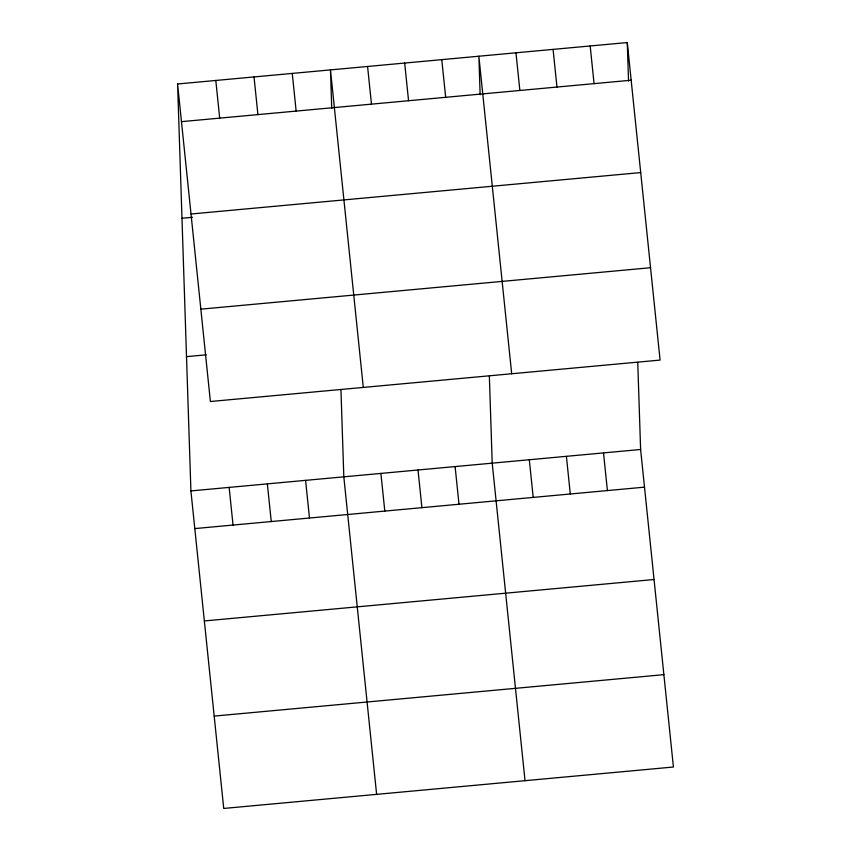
<?xml version="1.0" encoding="UTF-8"?>
<svg xmlns="http://www.w3.org/2000/svg" width="851" height="851" viewBox="0 0 851 851"><rect width="100%" height="100%" fill="white"/><g stroke="black" fill="none" stroke-linecap="round" stroke-linejoin="round"><path stroke-width="1.28" d="M177.582 83.983L627.272 42.55L660.089 360.079L210.388 401.512L177.582 83.983L190.911 490.921L223.728 808.45L673.418 767.017L640.612 449.488L637.75 362.452M181.476 121.65L631.165 80.217M191.018 214.005L640.707 172.572M181.976 218.271L192.528 217.303M200.847 309.158L650.536 267.725M186.518 356.633L206.282 354.814M190.911 490.921L640.612 449.488M194.805 528.588L644.494 487.155M204.346 620.943L654.047 579.51M214.186 716.095L663.876 674.662M590.168 45.965L594.062 83.632M603.508 452.902L607.401 490.57M553.076 49.39L556.969 87.047M566.404 456.327L570.298 493.995M515.972 52.805L519.865 90.472M529.311 459.742L533.205 497.41M511.685 373.749L478.868 56.219L480.134 94.769M525.024 780.686L492.208 463.167L489.357 376.121M441.775 59.644L445.669 97.312M455.104 466.582L458.997 504.249M404.672 63.059L408.565 100.726M418.011 469.997L421.905 507.664M367.579 66.474L371.472 104.141M380.908 473.422L384.801 511.079M363.292 387.418L330.475 69.899L331.741 108.439M376.621 794.366L343.815 476.837L340.953 389.801M292.255 73.42L296.148 111.087M305.583 480.358L309.477 518.025M254.024 76.941L257.917 114.608M267.363 483.879L271.256 521.546M215.803 80.462L219.696 118.129M229.142 487.4L233.036 525.067M627.272 42.55L628.538 81.1"/></g></svg>
